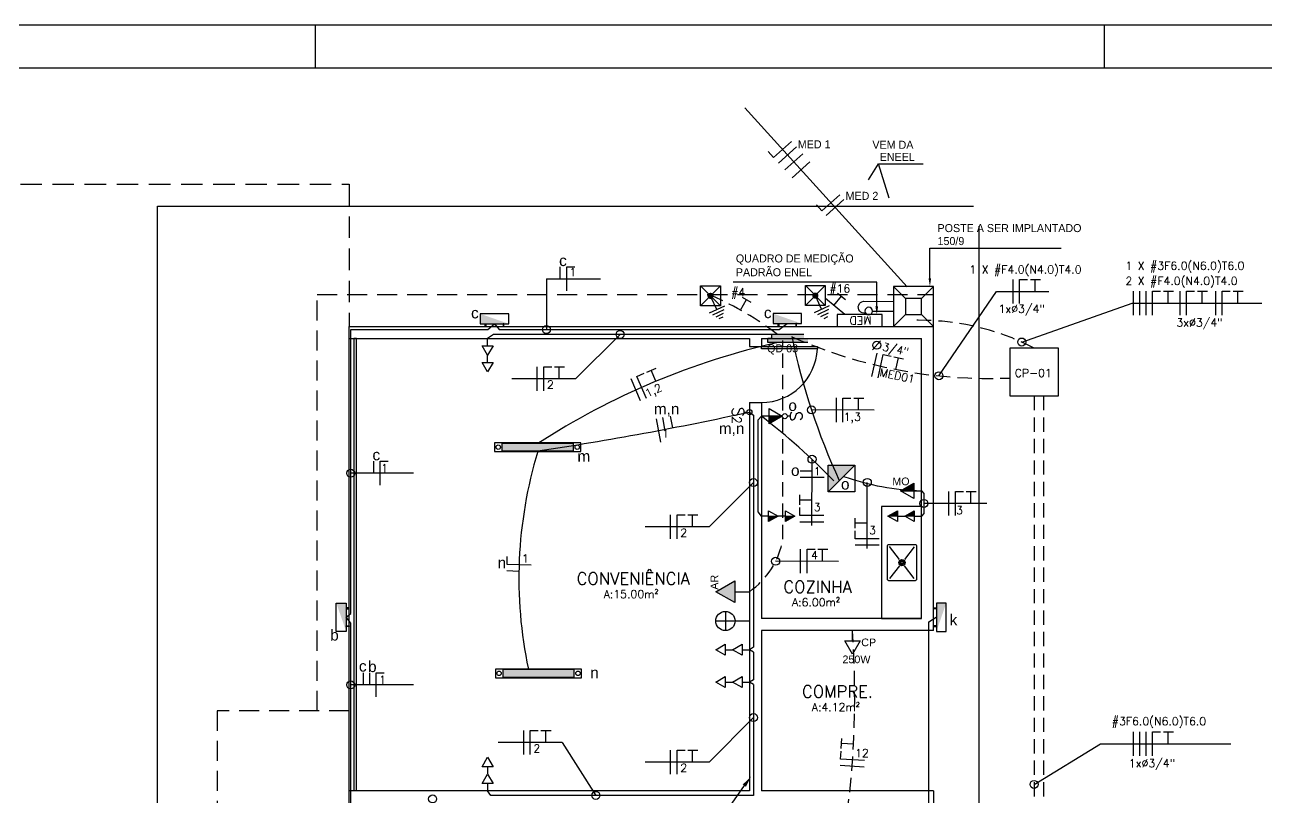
# Model space of a CAD drawing. Header units: millimetres. Extents: x 1111 to 2600, y -509 to -91.
# Drawn here: x 1552.93 to 1574.64, y -478.36 to -464.85 of the extents above; entities that cross this region are included whole.
import ezdxf
from ezdxf.enums import TextEntityAlignment as Align

# ---------------------------------------------------------------- set-up
doc = ezdxf.new("R2010")
doc.units = ezdxf.units.MM
for name, pattern in [('CONTINU', [0]), ('HIDDEN', [0.375, 0.25, -0.125]), ('HIDDENX2', [0.75, 0.5, -0.25])]:
    doc.linetypes.add(name, pattern=pattern)
for name, color, linetype in [('-HIDRO', 8, 'Continuous'), ('08', 8, 'Continuous'), ('ARQ-COTAS', 30, 'Continuous'), ('CENTRAL', 3, 'Continuous'), ('CERCAD-1', 1, 'Continuous'), ('CERCAD-2', 7, 'Continuous'), ('CIRCUITO', 3, 'Continuous'), ('Diametro', 2, 'Continuous'), ('DIVERSOS', 3, 'Continuous'), ('eletroduto parede e teto', 2, 'CONTINU'), ('FIACAO', 1, 'Continuous'), ('LAYER03', 3, 'Continuous'), ('LUMINO', 4, 'Continuous'), ('PL3', 3, 'Continuous'), ('Pontos Elétricos', 3, 'Continuous'), ('Pontos Luminotécnicos', 3, 'Continuous'), ('PONTOS_ELETRICOS', 2, 'Continuous'), ('SOMENTE_TUBULACAO', 2, 'Continuous'), ('TELEFONE', 3, 'Continuous'), ('TEXTO-4', 7, 'Continuous'), ('TEXTO1', 2, 'Continuous'), ('TEXTO2', 3, 'Continuous'), ('TXT_0', 7, 'Continuous')]:
    doc.layers.add(name, color=color, linetype=linetype)
doc.styles.add('ARIAL', font='arial.ttf', dxfattribs={"height": 2})
doc.styles.add('COTA75', font='ROMANS.SHX')
doc.styles.add('INTERRUPTOR', font='romant__.ttf', dxfattribs={"height": 0.6})
doc.styles.add('PADRAO_TXT', font='romans.shx')
doc.styles.add('ROMANS', font='romans')

# ---------------------------------------------------------------- blocks, each defined once
blk = doc.blocks.new('A$C1700534B')
at = {"layer": 'LAYER03'}
blk.add_line((7, 26.7), (6.7, 65.9), dxfattribs=at)
at = {"layer": 'LAYER03', "color": 3}
blk.add_line((25.6, 9.7), (25.2, 65.9), dxfattribs=at)
blk.add_circle((7.1, 19.6), 7.09, dxfattribs=at)
blk.add_arc((14.5, 11.2), 11.2, 168.3555, 352.2246, dxfattribs=at)
blk = doc.blocks.new('*U447', base_point=(1333.8, 1706.3))
at = {"linetype": 'ByBlock'}
blk.add_line((1333.8, 1706.3), (1131.1, 1930.2), dxfattribs=at)
blk = doc.blocks.new('medi')
at = {"layer": 'PONTOS_ELETRICOS'}
blk.add_lwpolyline([(-0.282, -0.074), (0.282, -0.074), (0.282, 0.074), (-0.282, 0.074)], close=True, dxfattribs=at)
at = {"layer": 'TXT_0', "style": 'PADRAO_TXT'}
blk.add_text('MED', height=0.1, dxfattribs=at).set_placement((-0.148, -0.049))
blk = doc.blocks.new('*U441', base_point=(1752.1, 769.9))
for p, q in [((1742.1, 794.9), (1747.1, 794.9)), ((1742.1, 744.9), (1742.1, 794.9)), ((1747.1, 789.9), (1747.1, 794.9)), ((1747.1, 789.9), (1752.1, 789.9)), ((1752.1, 749.9), (1752.1, 789.9))]:
    blk.add_line(p, q)
for points in [[(1747.1, 744.9), (1747.1, 794.9), (1742.1, 744.9), (1742.1, 794.9)], [(1747.1, 749.9), (1747.1, 789.9), (1747.1, 744.9), (1747.1, 794.9)], [(1752.1, 749.9), (1752.1, 789.9), (1747.1, 749.9), (1747.1, 789.9)]]:
    blk.add_solid(points)
blk = doc.blocks.new('1111')
at = {"layer": 'Pontos Luminotécnicos'}
h = blk.add_hatch(color=9, dxfattribs=at)
h.dxf.hatch_style = 1
h.paths.add_polyline_path([(-1.3125, -0.134), (-0.1225, -0.134), (-0.1225, -0.01), (-1.3125, -0.01)])
for points in [[(-1.435, -0.144), (0, -0.144), (0, 0), (-1.435, 0)], [(-1.3125, -0.134), (-0.1225, -0.134), (-0.1225, -0.01), (-1.3125, -0.01)]]:
    blk.add_lwpolyline(points, close=True, dxfattribs=at)
for centre in [(-1.37375, -0.072), (-0.06125, -0.072)]:
    blk.add_circle(centre, 0.03675, dxfattribs=at)
blk = doc.blocks.new('arandela')
at = {"layer": 'eletroduto parede e teto'}
blk.add_hatch(color=9, dxfattribs=at).paths.add_polyline_path([(-0.034, -0.145), (0.09, 0.211), (-0.034, 0.211)])
at = {"layer": 'Pontos Luminotécnicos', "ltscale": 0.5}
for points in [[(-0.034, -0.145), (0.09, -0.145), (0.09, 0.211), (-0.034, 0.211)], [(-0.07, 0.149), (-0.034, 0.149), (-0.034, 0.14), (-0.07, 0.14)], [(-0.07, -0.083), (-0.034, -0.083), (-0.034, -0.074), (-0.07, -0.074)]]:
    blk.add_lwpolyline(points, close=True, dxfattribs=at)
blk = doc.blocks.new('Tomada Média')
at = {"layer": 'PL3'}
blk.add_line((0, 0.08), (0, 0), dxfattribs=at)
blk.add_lwpolyline([(-0.06, 0.08), (0, 0.1839), (0.06, 0.08)], close=True, dxfattribs=at)
blk = doc.blocks.new('tb1')
at = {"layer": 'Pontos Elétricos', "xscale": 1.138774444505485, "yscale": 1.138774444505485, "zscale": 1.138774444505485}
for p in [(0, -0.091), (0, -0.301)]:
    blk.add_blockref('Tomada Média', p, dxfattribs=at)
blk = doc.blocks.new('tm1')
at = {"layer": 'Pontos Elétricos'}
for points in [[(0, 0.301), (0.068, 0.301), (0, 0.419)], [(0, 0.091), (0.068, 0.091), (0, 0.209)]]:
    blk.add_hatch(color=251, dxfattribs=at).paths.add_polyline_path(points)
for p, q in [((0, 0.301), (0, 0.419)), ((0, 0.091), (0, 0.209))]:
    blk.add_line(p, q, dxfattribs=at)
at = {"layer": 'Pontos Elétricos', "xscale": 1.138774444505485, "yscale": 1.138774444505485, "zscale": 1.138774444505485}
for p in [(0, 0.209), (0, 0)]:
    blk.add_blockref('Tomada Média', p, dxfattribs=at)
blk = doc.blocks.new('I_i1')
at = {"layer": 'PONTOS_ELETRICOS'}
blk.add_line((0, -0.065), (0, -0.032), dxfattribs=at)
blk.add_circle((0, 0), 0.0317, dxfattribs=at)
at = {"layer": 'PONTOS_ELETRICOS', "style": 'INTERRUPTOR'}
blk.add_text('S', height=0.15, dxfattribs=at).set_placement((0, -0.14), align=Align.MIDDLE)
blk = doc.blocks.new('CUBA1')
at = {"layer": '-HIDRO'}
for p, q in [((-0.039, 0.03), (-0.199, 0.154)), ((0.039, 0.03), (0.199, 0.154)), ((-0.199, -0.154), (-0.039, -0.03)), ((0.196, -0.151), (0.039, -0.03))]:
    blk.add_line(p, q, dxfattribs=at)
blk.add_lwpolyline([(-0.049, -0.181), (-0.208, -0.181, -0.414214), (-0.226, -0.163), (-0.226, 0.163, -0.414214), (-0.208, 0.181), (0.208, 0.181, -0.414214), (0.226, 0.163), (0.226, -0.163, -0.414214), (0.208, -0.181), (-0.049, -0.181)], format="xyb", dxfattribs=at)
for radius in [0.0391, 0.024, 0.0147]:
    blk.add_circle((0, 0), radius, dxfattribs=at)
blk = doc.blocks.new('tb2')
at = {"layer": 'Pontos Elétricos', "xscale": 2.27754888901097, "yscale": 2.27754888901097, "zscale": 2.27754888901097}
blk.add_blockref('Tomada Média', (0, 0), dxfattribs=at)
blk = doc.blocks.new('I_i2')
at = {"layer": 'PONTOS_ELETRICOS'}
blk.add_line((0, -0.065), (0, -0.032), dxfattribs=at)
blk.add_circle((0, 0), 0.0317, dxfattribs=at)
at = {"layer": 'PONTOS_ELETRICOS', "style": 'INTERRUPTOR'}
blk.add_text('S', height=0.15, dxfattribs=at).set_placement((0, -0.14), align=Align.MIDDLE)
blk.add_text('2', height=0.113, dxfattribs=at).set_placement((0.051, -0.213))
blk = doc.blocks.new('f_fnt')
at = {"layer": 'FIACAO'}
for points in [[(-0.08, -0.15), (-0.08, 0.15)], [(0, -0.15), (0, 0.15), (0.1, 0.15)], [(0.135, 0.15), (0.26, 0.15)], [(0.195, 0), (0.195, 0.15)]]:
    blk.add_lwpolyline(points, dxfattribs=at)
blk = doc.blocks.new('f_nr')
at = {"layer": 'FIACAO'}
for points in [[(-0.041, 0), (-0.041, 0.151)], [(0.041, -0.149), (0.041, 0.151), (0.141, 0.151)]]:
    blk.add_lwpolyline(points, dxfattribs=at)
blk = doc.blocks.new('f_r')
at = {"layer": 'FIACAO'}
blk.add_lwpolyline([(0, 0), (0, 0.15)], dxfattribs=at)
blk = doc.blocks.new('diam')
blk.add_line((8.5, 11.5), (1.1, -1.7))
blk.add_circle((5, 5), 5)
at = {"style": 'ROMANS'}
blk.add_attdef('DS', (12.4, 0), '', height=10, dxfattribs=at)
blk = doc.blocks.new('f_fr')
at = {"layer": 'FIACAO'}
for points in [[(-0.04, -0.15), (-0.04, 0.15)], [(0.04, 0), (0.04, 0.15)]]:
    blk.add_lwpolyline(points, dxfattribs=at)
blk = doc.blocks.new('*U446', base_point=(4943.7, 1333.2))
at = {"linetype": 'Continuous'}
blk.add_line((4945, 1335), (4966.4, 1365.1), dxfattribs=at)
blk.add_circle((4943.7, 1333.2), 2.32, dxfattribs=at)
blk.add_solid([(4968, 1363.6), (4964.1, 1366.5), (4974.5, 1376.7)], dxfattribs=at)
blk = doc.blocks.new('f_fn')
at = {"layer": 'FIACAO'}
for points in [[(-0.04, -0.15), (-0.04, 0.15)], [(0.04, -0.15), (0.04, 0.15), (0.14, 0.15)]]:
    blk.add_lwpolyline(points, dxfattribs=at)
blk = doc.blocks.new('*U452', base_point=(8491.6, 4881.8))
at = {"linetype": 'Continuous'}
for p, q in [((8479.6, 4869.8), (8503.6, 4893.8)), ((8479.6, 4893.8), (8503.6, 4869.8)), ((8479.6, 4893.8), (8503.6, 4893.8)), ((8479.6, 4869.8), (8479.6, 4893.8)), ((8503.6, 4893.8), (8503.6, 4869.8)), ((8503.8, 4898.5), (8512.2, 4880.3)), ((8508.3, 4897.8), (8514.6, 4884.2)), ((8512.8, 4897.1), (8517, 4888)), ((8517.2, 4896.4), (8519.3, 4891.9)), ((8508, 4889.4), (8493.3, 4882.6)), ((8503.6, 4869.8), (8479.6, 4869.8))]:
    blk.add_line(p, q, dxfattribs=at)
at = {"linetype": 'Continuous', "const_width": 3.68}
blk.add_lwpolyline([(8489.7, 4881.8, 1), (8493.4, 4881.8, 1)], format="xyb", close=True, dxfattribs=at)
blk = doc.blocks.new('f_t')
at = {"layer": 'FIACAO'}
for points in [[(-0.06, 0.15), (0.065, 0.15)], [(0, 0), (0, 0.15)]]:
    blk.add_lwpolyline(points, dxfattribs=at)

msp = doc.modelspace()

# ---------------------------------------------------------------- hatches: boundary and pattern name
at = {"layer": 'Pontos Elétricos'}
h = msp.add_hatch(color=251, dxfattribs=at)
h.dxf.hatch_style = 1
h.paths.add_polyline_path([(1566.181, -471.697), (1565.949, -471.697), (1565.949, -471.831)])
h = msp.add_hatch(color=251, dxfattribs=at)
h.dxf.hatch_style = 1
h.paths.add_polyline_path([(1568.249, -473.001), (1568.481, -473.001), (1568.481, -472.867)])
msp.add_hatch(color=251, dxfattribs=at).paths.add_polyline_path([(1565.018, -474.766), (1565.35, -474.957), (1565.35, -474.574)])
at = {"layer": 'Pontos Luminotécnicos', "ltscale": 0.05}
h = msp.add_hatch(color=9, dxfattribs=at)
h.dxf.hatch_style = 1
h.paths.add_polyline_path([(1567.449, -472.553), (1566.981, -472.553), (1566.981, -473.021)])

# ---------------------------------------------------------------- linework, layer by layer
at = {"linetype": 'ByBlock'}
for p, q in [((1567.687, -467.565), (1567.865, -467.287)), ((1568.052, -467.883), (1567.865, -467.287)), ((1567.865, -467.287), (1568.646, -467.287)), ((1562.057, -469.297), (1562.056, -470.184)), ((1562.057, -469.297), (1563, -469.297)), ((1568.92, -470.991), (1569.929, -469.518)), ((1569.929, -469.518), (1570.84, -469.518)), ((1570.368, -470.4), (1572.302, -469.719)), ((1572.302, -469.719), (1574.569, -469.719)), ((1562.567, -471.043), (1563.345, -470.267)), ((1562.567, -471.043), (1561.449, -471.043)), ((1567.79, -471.589), (1566.692, -471.588)), ((1566.7, -473.608), (1566.701, -472.45)), ((1559.732, -472.694), (1558.634, -472.694)), ((1564.9, -473.632), (1565.677, -472.857)), ((1567.667, -474.013), (1567.668, -472.855)), ((1569.757, -473.224), (1568.659, -473.223)), ((1564.9, -473.632), (1563.781, -473.632)), ((1567.163, -474.235), (1566.065, -474.234)), ((1559.732, -476.396), (1558.634, -476.395)), ((1564.9, -477.744), (1565.677, -476.968)), ((1562.331, -477.402), (1561.212, -477.402)), ((1562.331, -477.402), (1562.921, -478.328)), ((1570.584, -478.135), (1571.746, -477.426)), ((1571.746, -477.426), (1574.027, -477.426)), ((1564.9, -477.744), (1563.781, -477.744))]:
    msp.add_line(p, q, dxfattribs=at)
for centre in [(1562.056, -470.184), (1563.345, -470.267), (1570.368, -470.4), (1568.92, -470.991), (1566.692, -471.588), (1566.701, -472.45), (1558.634, -472.694), (1565.677, -472.857), (1567.668, -472.855), (1568.659, -473.223), (1566.065, -474.234), (1558.634, -476.395), (1565.677, -476.968), (1562.921, -478.328), (1570.584, -478.135), (1560.066, -478.389)]:
    msp.add_circle(centre, 0.07, dxfattribs=at)
at = {"layer": '08'}
for p, q in [((1555.253, -468.027), (1569.525, -468.027)), ((1555.253, -495.257), (1555.253, -468.027)), ((1569.623, -495.257), (1569.623, -468.377)), ((1558.605, -470.337), (1558.605, -470.127)), ((1558.605, -470.127), (1568.825, -470.127)), ((1568.825, -475.447), (1568.825, -470.127)), ((1558.605, -470.337), (1565.605, -470.337)), ((1558.605, -474.537), (1558.605, -470.337)), ((1558.734, -470.337), (1558.685, -470.337)), ((1558.685, -470.337), (1558.685, -478.247)), ((1558.734, -478.247), (1558.734, -470.337)), ((1565.605, -470.337), (1565.605, -470.477)), ((1565.815, -470.337), (1568.615, -470.337)), ((1565.815, -470.337), (1565.815, -470.477)), ((1568.615, -475.237), (1568.615, -470.337)), ((1565.605, -470.477), (1565.815, -470.477)), ((1565.605, -471.457), (1565.605, -478.247)), ((1565.605, -471.457), (1565.815, -471.457)), ((1565.815, -471.457), (1565.815, -475.237)), ((1558.605, -474.747), (1558.605, -474.537)), ((1558.605, -478.247), (1558.605, -474.747)), ((1568.615, -475.237), (1565.815, -475.237)), ((1568.825, -475.447), (1565.815, -475.447)), ((1565.815, -475.447), (1565.815, -478.247)), ((1558.605, -484.967), (1558.605, -478.247)), ((1565.605, -478.247), (1558.605, -478.247)), ((1568.825, -478.247), (1565.815, -478.247)), ((1568.825, -478.247), (1568.825, -479.017))]:
    msp.add_line(p, q, dxfattribs=at)
at = {"layer": '08', "linetype": 'HIDDENX2', "ltscale": 0.7}
for p, q in [((1558.045, -469.567), (1568.825, -469.567)), ((1558.045, -476.847), (1558.045, -469.567)), ((1568.825, -470.127), (1568.825, -469.567)), ((1558.605, -476.847), (1556.295, -476.847)), ((1556.295, -476.847), (1556.295, -486.367))]:
    msp.add_line(p, q, dxfattribs=at)
at = {"layer": '08', "linetype": 'HIDDEN', "ltscale": 1.5}
msp.add_lwpolyline([(1558.605, -493.157), (1558.605, -495.642), (1523.605, -495.642), (1523.605, -467.642), (1558.605, -467.642), (1558.605, -470.127)], dxfattribs=at)
at = {"layer": '08'}
for points in [[(1565.815, -470.477), (1566.795, -470.477), (1566.795, -470.519), (1565.815, -470.519)], [(1568.615, -475.237), (1568.615, -473.277), (1567.915, -473.277), (1567.915, -475.237)]]:
    msp.add_lwpolyline(points, close=True, dxfattribs=at)
at = {"layer": '08', "ltscale": 0.7}
msp.add_arc((1565.815, -470.476), 0.981, 270, 357.4911, dxfattribs=at)
at = {"layer": 'ARQ-COTAS'}
for p, q in [((1568.762, -469.287), (1568.762, -468.76)), ((1568.762, -468.76), (1571.056, -468.76)), ((1567.834, -469.354), (1565.322, -469.354)), ((1567.834, -469.779), (1567.834, -469.354))]:
    msp.add_line(p, q, dxfattribs=at)
for points in [[(1568.785, -469.287), (1568.762, -469.427), (1568.739, -469.287)], [(1567.81, -469.779), (1567.834, -469.919), (1567.857, -469.779)]]:
    msp.add_solid(points, dxfattribs=at)
at = {"layer": 'CENTRAL'}
for p, q in [((1568.335, -469.637), (1568.125, -469.427)), ((1568.615, -469.637), (1568.825, -469.427)), ((1568.335, -469.917), (1568.125, -470.127)), ((1568.825, -470.127), (1568.615, -469.917))]:
    msp.add_line(p, q, dxfattribs=at)
for points in [[(1568.825, -470.127), (1568.825, -469.427), (1568.125, -469.427), (1568.125, -470.127)], [(1568.615, -469.917), (1568.615, -469.637), (1568.335, -469.637), (1568.335, -469.917)]]:
    msp.add_lwpolyline(points, close=True, dxfattribs=at)
at = {"layer": 'CENTRAL', "flags": 128}
msp.add_lwpolyline([(1570.164, -470.504), (1571.004, -470.504), (1571.004, -471.344), (1570.164, -471.344), (1570.164, -470.504)], dxfattribs=at)
at = {"layer": 'CERCAD-1'}
msp.add_lwpolyline([(1584.867, -508.504), (1521.867, -508.504), (1521.867, -465.604), (1584.867, -465.604)], close=True, dxfattribs=at)
at = {"layer": 'CERCAD-2'}
for p, q in [((1521.117, -464.854), (1585.617, -464.854)), ((1558.017, -465.604), (1558.017, -464.854)), ((1571.817, -465.604), (1571.817, -464.854))]:
    msp.add_line(p, q, dxfattribs=at)
at = {"layer": 'FIACAO'}
for points in [[(1566.341, -466.893), (1566.03, -467.175), (1565.936, -467.071)], [(1566.427, -466.988), (1566.116, -467.27)], [(1566.538, -467.11), (1566.226, -467.392)], [(1566.664, -467.25), (1566.353, -467.532)], [(1572.322, -469.929), (1572.322, -469.509)], [(1572.434, -469.929), (1572.434, -469.509)], [(1572.546, -469.929), (1572.546, -469.509)], [(1572.658, -469.929), (1572.658, -469.509), (1572.798, -469.509)], [(1572.847, -469.509), (1573.022, -469.509)], [(1572.931, -469.719), (1572.931, -469.509)], [(1572.322, -477.636), (1572.322, -477.216)], [(1572.434, -477.636), (1572.434, -477.216)], [(1572.546, -477.636), (1572.546, -477.216)], [(1572.658, -477.636), (1572.658, -477.216), (1572.798, -477.216)], [(1572.847, -477.216), (1573.022, -477.216)], [(1572.931, -477.426), (1572.931, -477.216)]]:
    msp.add_lwpolyline(points, dxfattribs=at)
at = {"layer": 'PL3'}
for p, q in [((1566.181, -471.697), (1565.815, -471.697)), ((1568.249, -473.001), (1568.615, -473.001))]:
    msp.add_line(p, q, dxfattribs=at)
for points in [[(1565.949, -471.563), (1566.181, -471.697), (1565.949, -471.831)], [(1568.481, -473.135), (1568.249, -473.001), (1568.481, -472.867)]]:
    msp.add_lwpolyline(points, close=True, dxfattribs=at)
at = {"layer": 'Pontos Elétricos'}
for p, q in [((1565.186, -475.111), (1565.186, -475.446)), ((1565.018, -475.278), (1565.354, -475.278)), ((1565.354, -475.278), (1565.605, -475.278))]:
    msp.add_line(p, q, dxfattribs=at)
msp.add_circle((1565.186, -475.278), 0.168, dxfattribs=at)
at = {"layer": 'Pontos Luminotécnicos', "ltscale": 0.5}
msp.add_line((1566.981, -473.021), (1567.449, -472.553), dxfattribs=at)
msp.add_lwpolyline([(1566.981, -472.553), (1567.449, -472.553), (1567.449, -473.021), (1566.981, -473.021)], close=True, dxfattribs=at)
at = {"layer": 'SOMENTE_TUBULACAO'}
for p, q in [((1567.275, -469.919), (1566.934, -469.641)), ((1558.634, -475.147), (1558.634, -470.184)), ((1558.634, -470.184), (1561.032, -470.184)), ((1561.032, -470.184), (1561.147, -470.081)), ((1561.147, -470.081), (1561.229, -470.184)), ((1561.229, -470.184), (1566.126, -470.184)), ((1566.126, -470.184), (1566.268, -470.077)), ((1561.13, -470.267), (1561.027, -470.337)), ((1566, -470.267), (1561.13, -470.267)), ((1565.605, -471.624), (1565.675, -471.682)), ((1565.675, -471.682), (1565.675, -475.736)), ((1565.761, -471.761), (1565.815, -471.697)), ((1565.761, -473.37), (1565.761, -471.761)), ((1568.615, -473.001), (1568.659, -473.047)), ((1568.659, -473.047), (1568.659, -473.399)), ((1565.815, -473.445), (1565.761, -473.37)), ((1568.659, -473.399), (1568.615, -473.445)), ((1558.555, -475.213), (1558.634, -475.147)), ((1558.634, -475.318), (1558.555, -475.213)), ((1568.743, -475.294), (1568.875, -475.213)), ((1558.634, -481.414), (1558.634, -475.318)), ((1568.743, -481.478), (1568.743, -475.294)), ((1565.675, -475.736), (1565.605, -475.781)), ((1565.675, -475.825), (1565.605, -475.781)), ((1565.675, -475.825), (1565.675, -476.306)), ((1565.675, -476.306), (1565.605, -476.346)), ((1565.675, -476.387), (1565.605, -476.346)), ((1565.675, -476.387), (1565.675, -478.328)), ((1561.083, -478.328), (1561.027, -478.247)), ((1565.675, -478.328), (1561.083, -478.328))]:
    msp.add_line(p, q, dxfattribs=at)
at = {"layer": 'SOMENTE_TUBULACAO', "linetype": 'HIDDEN'}
for p, q in [((1566.191, -473.849), (1566.191, -470.373)), ((1570.584, -471.344), (1570.584, -484.551)), ((1570.751, -471.344), (1570.751, -484.551))]:
    msp.add_line(p, q, dxfattribs=at)
for centre, radius, start, end in [((1562.707, -474.716), 5.593, 52.7015, 66.3274), ((1568.586, -474.378), 4.358, 62.7183, 92.2336), ((1569.801, -462.496), 8.541, 246.1382, 272.4334), ((1564.806, -473.61), 1.405, 304.6573, 350.203), ((1551.367, -476.604), 16.082, 328.665, 4.1248)]:
    msp.add_arc(centre, radius, start, end, dxfattribs=at)
at = {"layer": 'SOMENTE_TUBULACAO'}
for centre, radius, start, end in [((1568.957, -483.079), 12.987, 102.6459, 122.8895), ((1577.939, -467.867), 11.847, 191.8827, 204.7281), ((1553.552, -416.433), 56.492, 278.5028, 282.3192), ((1558.657, -481.017), 11.751, 44.1892, 52.4745), ((1569.183, -474.536), 7.609, 163.0287, 192.0025), ((1568.727, -468.604), 4.399, 250.4252, 268.5356)]:
    msp.add_arc(centre, radius, start, end, dxfattribs=at)

# ---------------------------------------------------------------- block references
at = {"layer": '08', "xscale": 1.399999999999999, "yscale": 1.399999999999999, "zscale": 1.399999999999999, "rotation": 90}
msp.add_blockref('CUBA1', (1568.274, -474.257), dxfattribs=at)
at = {"layer": 'Diametro', "xscale": 0.014, "yscale": 0.014, "zscale": 0.014, "rotation": 348.0511860716949}
msp.add_blockref('diam', (1567.75, -470.511), dxfattribs=at).add_auto_attribs({'DS': '3/4"'})
at = {"layer": 'DIVERSOS', "extrusion": (0, 0, -1), "xscale": 0.0093333324000014, "yscale": 0.0093333324000014, "zscale": -0.0093333324, "rotation": 90.00000000000004}
msp.add_blockref('A$C1700534B', (-1567.51, -469.926), dxfattribs=at)
at = {"layer": 'eletroduto parede e teto', "xscale": 1.399999999999999, "yscale": 1.399999999999999, "zscale": 1.399999999999999, "rotation": 90}
for p in [(1561.193, -470.033), (1566.315, -470.029)]:
    msp.add_blockref('arandela', p, dxfattribs=at)
at = {"layer": 'eletroduto parede e teto', "yscale": 1.399999999999999, "zscale": 1.399999999999999}
for p, xscale in [((1558.507, -475.259), -1.399999999999999), ((1568.923, -475.259), 1.399999999999999)]:
    msp.add_blockref('arandela', p, dxfattribs=dict(at, xscale=xscale))
at = {"layer": 'LUMINO', "xscale": 0.0145607043928086, "yscale": 0.0145607043928086, "zscale": 0.0145607043928086, "rotation": 270}
for p in [(1564.926, -469.594), (1566.759, -469.589)]:
    msp.add_blockref('*U452', p, dxfattribs=at)
at = {"layer": 'Pontos Elétricos', "xscale": 3.188568444615357, "yscale": 3.188568444615357, "zscale": 3.188568444615357, "rotation": 90}
msp.add_blockref('Tomada Média', (1565.605, -474.766), dxfattribs=at)
at = {"layer": 'Pontos Luminotécnicos', "xscale": 1.051760042915113, "yscale": 1.051760042915113, "zscale": 1.051760042915113}
for p in [(1562.659, -472.163), (1562.672, -476.118)]:
    msp.add_blockref('1111', p, dxfattribs=at)
at = {"layer": 'SOMENTE_TUBULACAO', "linetype": 'Continuous', "xscale": 0.014, "yscale": 0.014, "zscale": 0.014}
msp.add_blockref('*U447', (1568.363, -469.438), dxfattribs=at)
at = {"layer": 'SOMENTE_TUBULACAO'}
for name, p, xscale, yscale, zscale, rotation in [('f_fn', (1567.067, -468.008), 1.399999999999999, 1.399999999999999, 1.399999999999999, 132.1662506030214), ('f_t', (1567.082, -469.762), 1.399999999999999, 1.399999999999999, 1.399999999999999, 320.9347903103726), ('f_t', (1565.449, -469.842), 1.399999999999999, 1.399999999999999, 1.399999999999999, 330.3450183640309), ('tb1', (1561.027, -470.758), 1.399999999999999, 1.399999999999999, 1.399999999999999, 180), ('f_fnt', (1567.903, -470.823), 1.399999999999999, 1.399999999999999, 1.399999999999999, 347.6178903146306), ('f_fnt', (1563.721, -471.194), 1.399999999999999, 1.399999999999999, 1.399999999999999, 23.27140451483709), ('f_fnt', (1567.241, -471.589), 1.4, 1.4, 1.4, 359.9528118226903), ('f_fr', (1564.074, -471.937), 1.4, 1.4, 1.4, 10.80115298346235), ('f_r', (1564.266, -471.9), 1.399999999999999, 1.399999999999999, 1.399999999999999, 10.96628056583468), ('I_i2', (1565.605, -471.624), 1.399999999999999, 1.399999999999999, 1.399999999999999, 270), ('I_i1', (1566.225, -471.697), 1.399999999999999, 1.399999999999999, 1.399999999999999, 90), ('f_nr', (1559.093, -472.693), 1.399999999999999, 1.399999999999999, 1.399999999999999, 359.9528118226851), ('f_fr', (1566.701, -472.715), 1.399999999999999, 1.399999999999999, 1.399999999999999, 89.95281182313956), ('f_fnt', (1569.208, -473.224), 1.4, 1.4, 1.4, 359.9528118226903), ('f_fnt', (1566.7, -473.436), 1.399999999999999, 1.399999999999999, 1.399999999999999, 89.95281182269605), ('tm1', (1565.815, -473.445), 1.399999999999999, 1.399999999999999, 1.399999999999999, 270), ('f_fnt', (1567.667, -473.842), 1.399999999999999, 1.399999999999999, 1.399999999999999, 89.95281182269605), ('tm1', (1568.615, -473.445), 1.399999999999999, 1.399999999999999, 1.399999999999999, 89.99999999999999), ('f_nr', (1561.576, -474.353), 1.399999999999999, 1.399999999999999, 1.399999999999999, 88.06803145247214), ('f_fnt', (1566.614, -474.234), 1.4, 1.4, 1.4, 359.9528118226868), ('tb2', (1567.407, -475.447), 0.9799999999999998, 0.9799999999999998, 0.9799999999999998, 180), ('tb1', (1565.184, -475.781), 1.399999999999999, 1.399999999999999, 1.399999999999999, 90), ('f_r', (1558.854, -476.395), 1.4, 1.4, 1.4, 359.9528118228437), ('f_nr', (1559.023, -476.395), 1.399999999999999, 1.399999999999999, 1.399999999999999, 359.9528118226851), ('tb1', (1565.184, -476.346), 1.399999999999999, 1.399999999999999, 1.399999999999999, 90), ('f_fnt', (1567.411, -477.707), 1.399999999999999, 1.399999999999999, 1.399999999999999, 86.42767426320307)]:
    msp.add_blockref(name, p, dxfattribs=dict(at, xscale=xscale, yscale=yscale, zscale=zscale, rotation=rotation))
at = {"layer": 'SOMENTE_TUBULACAO', "xscale": 1.399999999999999, "yscale": 1.399999999999999, "zscale": 1.399999999999999}
for name, p in [('f_nr', (1562.356, -469.297)), ('f_fnt', (1570.331, -469.518)), ('f_fnt', (1573.253, -469.719)), ('f_fnt', (1573.875, -469.719)), ('f_fnt', (1562.008, -471.043)), ('f_fnt', (1564.34, -473.632)), ('f_fnt', (1561.772, -477.402)), ('f_fnt', (1564.34, -477.744)), ('tb1', (1561.027, -477.826))]:
    msp.add_blockref(name, p, dxfattribs=at)
at = {"layer": 'TELEFONE', "linetype": 'Continuous', "xscale": 0.014, "yscale": 0.014, "zscale": 0.014, "rotation": 90}
msp.add_blockref('*U441', (1566.28, -470.267), dxfattribs=at)
at = {"layer": 'TELEFONE', "xscale": 0.014, "yscale": 0.014, "zscale": 0.014}
msp.add_blockref('*U446', (1565.205, -478.603), dxfattribs=at)
at = {"layer": 'TEXTO-4', "xscale": 1.399999999999999, "yscale": 1.399999999999999, "zscale": 1.399999999999999, "rotation": 180}
msp.add_blockref('medi', (1567.535, -470.023), dxfattribs=at)

# ---------------------------------------------------------------- texts
at = {"layer": '08', "style": 'ROMANS'}
for s, insert, char_height, width, attachment_point in [('CONVENIÊNCIA', (1563.574, -474.537), 0.21, 1.57047, 5), ('COZINHA', (1566.799, -474.68), 0.21, 1.57047, 5), ('\\pi-0.06263;A:15.00m²', (1563.12, -474.738), 0.14, 0.91473, 1), ('\\pi0.00403;A:6.00m²', (1566.346, -474.881), 0.14, 0.91473, 1), ('COMPRE.', (1567.147, -476.513), 0.21, 1.57047, 5), ('\\pi0.00403;A:4.12m²', (1566.693, -476.714), 0.14, 0.91473, 1)]:
    msp.add_mtext(s, dxfattribs=dict(at, insert=insert, char_height=char_height, width=width, attachment_point=attachment_point))
at = {"layer": 'CIRCUITO', "style": 'ROMANS'}
msp.add_text('CP-01', height=0.14, dxfattribs=at).set_placement((1570.246, -471.012))
at = {"layer": 'Pontos Elétricos', "color": 4, "style": 'ARIAL'}
for s, height, p in [('c', 0.192, (1562.345, -469.072)), ('c', 0.192, (1560.805, -469.987)), ('c', 0.192, (1565.927, -469.983)), ('m,n', 0.1916, (1564.158, -471.665)), ('o', 0.192, (1566.362, -471.605)), ('m,n', 0.1916, (1565.295, -472.007)), ('c', 0.192, (1559.081, -472.468)), ('m', 0.192, (1562.71, -472.491)), ('o', 0.192, (1566.408, -472.741)), ('o', 0.192, (1567.282, -472.98)), ('MO', 0.1342, (1568.256, -472.904)), ('n', 0.192, (1561.276, -474.356)), ('k', 0.192, (1569.176, -475.353)), ('b', 0.192, (1558.348, -475.62)), ('CP', 0.1342, (1567.692, -475.719)), ('250W', 0.1342, (1567.478, -476.016)), ('c', 0.192, (1558.844, -476.163)), ('b', 0.192, (1559.011, -476.171)), ('n', 0.192, (1562.896, -476.278))]:
    msp.add_text(s, height=height, dxfattribs=at).set_placement(p, align=Align.CENTER)
msp.add_text('AR', height=0.1342, rotation=90, dxfattribs=at).set_placement((1565.06, -474.601), align=Align.CENTER)
at = {"layer": 'SOMENTE_TUBULACAO', "char_height": 0.14, "attachment_point": 1, "style": 'COTA75'}
for s, insert, width in [('1 X #F4.0(N4.0)T4.0', (1569.453, -469.062), 2.64844), ('1 X #3F6.0(N6.0)T6.0', (1572.182, -468.997), 2.79766), ('2 X #F4.0(N4.0)T4.0', (1572.182, -469.262), 2.64844), ('#3F6.0(N6.0)T6.0', (1571.944, -476.96), 1.463)]:
    msp.add_mtext(s, dxfattribs=dict(at, insert=insert, width=width))
at = {"layer": 'TEXTO1', "style": 'ROMANS'}
for s, p in [('1x%%C3/4"', (1569.964, -469.89)), ('3x%%C3/4"', (1573.073, -470.131)), ('1x%%C3/4"', (1572.242, -477.837))]:
    msp.add_text(s, height=0.14, rotation=0.1188, dxfattribs=at).set_placement(p)
at = {"layer": 'TEXTO2'}
for s, p in [('MED 1', (1566.452, -467.013)), ('VEM DA', (1567.757, -467.021)), ('ENEEL', (1567.885, -467.234)), ('MED 2', (1567.288, -467.914)), ('POSTE A SER IMPLANTADO', (1568.896, -468.478)), ('150/9', (1568.896, -468.705)), ('QD 03', (1565.916, -470.581))]:
    msp.add_text(s, height=0.14, dxfattribs=at).set_placement(p)
at = {"layer": 'TEXTO2', "char_height": 0.14, "attachment_point": 1}
for s, insert in [('QUADRO DE MEDIÇÃO', (1565.369, -468.869)), ('PADRÃO ENEL', (1565.369, -469.11))]:
    msp.add_mtext(s, dxfattribs=dict(at, insert=insert))
at = {"layer": 'TXT_0', "style": 'COTA75'}
for s, p in [('1', (1562.46, -469.247)), ('#16', (1567.005, -469.534)), ('#4', (1565.288, -469.596)), ('2', (1562.065, -471.215)), ('1,3', (1567.255, -471.778)), ('1', (1564.081, -472.069)), ('1', (1559.166, -472.673)), ('1', (1566.731, -472.729)), ('3', (1566.732, -473.356)), ('3', (1569.221, -473.413)), ('2', (1564.397, -473.805)), ('3', (1567.699, -473.761)), ('1', (1561.627, -474.255)), ('4', (1566.684, -474.197)), ('1', (1559.127, -476.375)), ('2', (1561.828, -477.575)), ('12', (1567.453, -477.657)), ('2', (1564.397, -477.916))]:
    msp.add_text(s, height=0.14, dxfattribs=at).set_placement(p)
for s, rotation, p in [('MED01', 348.3393, (1567.873, -470.995)), ('1,2', 24.5003, (1563.819, -471.371))]:
    msp.add_text(s, height=0.14, rotation=rotation, dxfattribs=at).set_placement(p)

doc.saveas('drawing.dxf')
